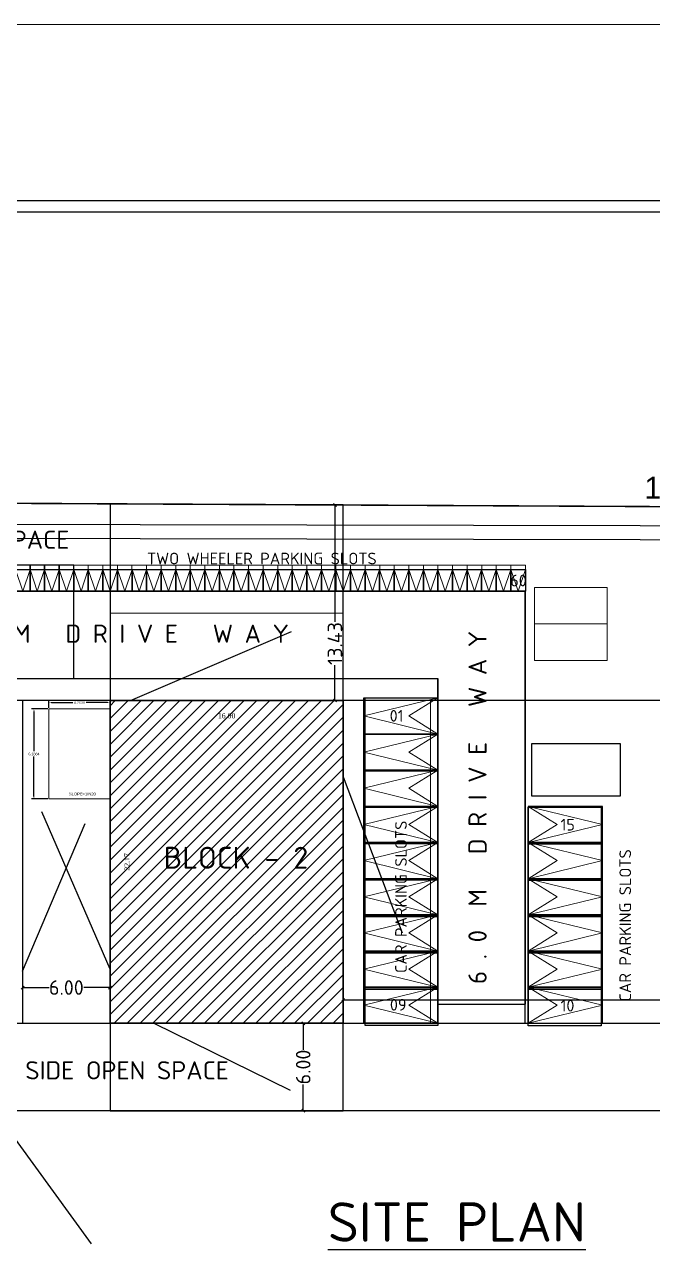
# Model space of a CAD drawing. Header units: metres. Extents: x 33037 to 86814, y -4407 to 25.
# Drawn here: x 86562.9 to 86606, y -4142.7 to -4058.3 of the extents above; entities that cross this region are included whole.
import ezdxf

# ---------------------------------------------------------------- set-up
doc = ezdxf.new("R2010")
doc.units = ezdxf.units.M
doc.header["$MEASUREMENT"] = 0
for name, color, linetype in [('ANGULAR_PARKING_SLOT_1', 6, 'Continuous'), ('AS_AT_SITE', 6, 'Continuous'), ('BLK_1_INTERNAL_VEHICULAR_ACCESS', 161, 'Continuous'), ('BLK_1_LVL_0_REAR_SETBACK', 11, 'Continuous'), ('BLK_2_INTERNAL_VEHICULAR_ACCESS', 161, 'Continuous'), ('BLK_2_LVL_0_BLDG_FOOT_PRINT', 1, 'Continuous'), ('BLK_2_LVL_0_FRONT_SETBACK', 2, 'Continuous'), ('BLK_2_LVL_0_REAR_SETBACK', 11, 'Continuous'), ('BLK_2_LVL_0_SIDE_SETBACK1', 171, 'Continuous'), ('BLK_2_LVL_0_SIDE_SETBACK2', 102, 'Continuous'), ('DRIVE_WAY', 255, 'Continuous'), ('Driveway', 8, 'Continuous'), ('FMB_OR_PLR', 70, 'Continuous'), ('PER_AISLE_WIDTH', 5, 'Continuous'), ('PLOT_BOUNDARY', 70, 'Continuous'), ('RWH', 130, 'Continuous'), ('SUPER_IMPOSED', 5, 'Continuous'), ('TWO_WHEELER_DRIVE_WAY', 6, 'Continuous')]:
    doc.layers.add(name, color=color, linetype=linetype)
for name, color, linetype, lineweight in [('b_road_path', 252, 'Continuous', 5), ('BLK_1_FIRE_TENDER_MOVEMENT', 161, 'Continuous', 0), ('BLK_2_DA_RAMP_1', 1, 'Continuous', 0), ('BLK_2_FIRE_TENDER_MOVEMENT', 161, 'Continuous', 0), ('CYCLE_PARKING', 7, 'Continuous', 0), ('DISTANCE_BLK', 238, 'Continuous', 0), ('LOCATION_PLAN', 7, 'Continuous', 0), ('VISITOR_PARKING', 201, 'Continuous', 0)]:
    doc.layers.add(name, color=color, linetype=linetype, lineweight=lineweight)
doc.layers.add('DA_PARKING', color=1, linetype='Continuous', plot=False)
doc.layers.add('TWO_WHEELER_PARKING', color=2, linetype='Continuous', plot=False)
doc.styles.add('ARIAL', font='arial.ttf')
doc.styles.add('ISO Proportional', font='isocpeur.ttf')
doc.styles.add('ROMANS', font='times.ttf')
doc.styles.get("Standard").update_dxf_attribs({"font": 'arial.ttf'})
doc.dimstyles.new('boun', dxfattribs={"dimtxt": 0.35, "dimasz": 7, "dimexe": 0.18, "dimexo": 0.0625, "dimgap": 0.09, "dimtad": 0, "dimzin": 1, "dimdsep": 46, "dimtxsty": 'ARIAL', "dimblk": 'OBLIQUE', "dimcen": 0, "dimse1": 1, "dimse2": 1, "dimsd1": 1, "dimsd2": 1, "dimclrt": 256, "dimadec": 0, "dimazin": 0, "dimtfac": 1, "dimtofl": 0, "dimtmove": 2, "dimatfit": 3, "dimfxl": 0, "dimtolj": 1, "dimtzin": 0, "dimarcsym": 0})
doc.dimstyles.new('inner', dxfattribs={"dimtxt": 0.35, "dimasz": 7, "dimexe": 0.18, "dimexo": 0.0625, "dimgap": 0.09, "dimtad": 0, "dimzin": 1, "dimdsep": 46, "dimtxsty": 'ROMANS', "dimblk": 'OBLIQUE', "dimcen": 0, "dimse1": 1, "dimse2": 1, "dimsd1": 1, "dimsd2": 1, "dimclrt": 256, "dimadec": 0, "dimazin": 0, "dimtfac": 1, "dimtofl": 0, "dimtmove": 2, "dimatfit": 3, "dimfxl": 0, "dimtolj": 1, "dimtzin": 0, "dimarcsym": 0})
doc.dimstyles.new('SITE TO BOUND', dxfattribs={"dimtxt": 1, "dimasz": 0.2, "dimexe": 0.18, "dimexo": 0.0625, "dimgap": 0.09, "dimtad": 0, "dimtoh": 1, "dimzin": 0, "dimdsep": 46, "dimtxsty": 'ISO Proportional', "dimblk": 'OBLIQUE', "dimcen": 0.09, "dimclrd": 5, "dimclre": 2, "dimclrt": 7, "dimadec": 0, "dimazin": 0, "dimtfac": 1, "dimtofl": 0, "dimtmove": 2, "dimatfit": 3, "dimldrblk": 'OBLIQUE', "dimfxl": 0, "dimtolj": 1, "dimtzin": 0, "dimarcsym": 0})
doc.dimstyles.get("Standard").update_dxf_attribs({"dimtxt": 0.18, "dimasz": 0.18, "dimexe": 0.18, "dimexo": 0.0625, "dimgap": 0.09, "dimtad": 0, "dimtih": 1, "dimtoh": 1, "dimdec": 4, "dimzin": 0, "dimdsep": 46, "dimtxsty": 'Standard', "dimcen": 0.09, "dimadec": 0, "dimazin": 0, "dimtfac": 1, "dimtdec": 4, "dimtofl": 0, "dimtmove": 0, "dimatfit": 3, "dimfxl": 0, "dimtolj": 1, "dimtzin": 0, "dimarcsym": 0})

# ---------------------------------------------------------------- blocks, each defined once
blk = doc.blocks.new('*D1458')
at = {"insert": (86576.767, -4105.735), "char_height": 0.35, "attachment_point": 5, "style": 'ROMANS'}
blk.add_mtext('\\A1;16.00', dxfattribs=at)
blk = doc.blocks.new('_Oblique')
at = {"color": 0, "linetype": 'ByBlock', "lineweight": -2}
blk.add_line((-0.5, -0.5), (0.5, 0.5), dxfattribs=at)
blk = doc.blocks.new('*D1459')
at = {"insert": (86569.928, -4115.771), "char_height": 0.35, "attachment_point": 5, "rotation": 90, "style": 'ROMANS'}
blk.add_mtext('\\A1;22.17', dxfattribs=at)
blk = doc.blocks.new('car')
blk.add_lwpolyline([(-1.219, -4.997), (1.219, -4.997), (1.219, 0), (-1.219, 0)], close=True)
at = {"layer": 'b_road_path'}
blk.add_lwpolyline([(1.219, -4.997), (0, -3.046), (-1.219, -4.997), (0, 0)], close=True, dxfattribs=at)
blk = doc.blocks.new('TW Parking')
blk.add_lwpolyline([(86223.79, -4437.182), (86223.79, -4435.682), (86224.79, -4435.682), (86224.79, -4437.182), (86223.79, -4437.182)])
at = {"layer": 'b_road_path'}
blk.add_lwpolyline([(86223.79, -4437.182), (86224.29, -4435.682), (86224.79, -4437.182)], dxfattribs=at)
blk = doc.blocks.new('*D1460')
at = {"color": 2, "lineweight": -2}
for p, q in [((86562.767, -4124.385), (86562.767, -4124.579)), ((86568.767, -4124.385), (86568.767, -4124.579))]:
    blk.add_line(p, q, dxfattribs=at)
at = {"color": 5, "lineweight": -2}
for p, q in [((86562.767, -4124.399), (86564.577, -4124.399)), ((86568.767, -4124.399), (86566.957, -4124.399))]:
    blk.add_line(p, q, dxfattribs=at)
at = {"color": 5, "lineweight": -2, "xscale": 0.2, "yscale": 0.2, "zscale": 0.2, "rotation": 180}
blk.add_blockref('_Oblique', (86562.767, -4124.399), dxfattribs=at)
at = {"color": 5, "lineweight": -2, "xscale": 0.2, "yscale": 0.2, "zscale": 0.2}
blk.add_blockref('_Oblique', (86568.767, -4124.399), dxfattribs=at)
at = {"color": 7, "insert": (86565.767, -4124.399), "char_height": 1, "attachment_point": 5, "style": 'ISO Proportional'}
blk.add_mtext('\\A1;6.00', dxfattribs=at)
blk = doc.blocks.new('*D1461')
at = {"color": 2, "lineweight": -2}
for p, q in [((86582.343, -4126.856), (86581.843, -4126.856)), ((86582.343, -4132.856), (86581.843, -4132.856))]:
    blk.add_line(p, q, dxfattribs=at)
at = {"color": 5, "lineweight": -2}
for p, q in [((86582.023, -4126.856), (86582.023, -4128.666)), ((86582.023, -4132.856), (86582.023, -4131.046))]:
    blk.add_line(p, q, dxfattribs=at)
at = {"color": 5, "lineweight": -2, "xscale": 0.2, "yscale": 0.2, "zscale": 0.2}
for p, rotation in [((86582.023, -4126.856), 90), ((86582.023, -4132.856), 270)]:
    blk.add_blockref('_Oblique', p, dxfattribs=dict(at, rotation=rotation))
at = {"color": 7, "insert": (86582.023, -4129.856), "char_height": 1, "attachment_point": 5, "rotation": 90, "style": 'ISO Proportional'}
blk.add_mtext('\\A1;6.00', dxfattribs=at)
blk = doc.blocks.new('*D1301')
at = {"color": 2, "lineweight": -2}
for p, q in [((86584.705, -4091.26), (86584.021, -4091.26)), ((86584.705, -4104.686), (86584.021, -4104.686))]:
    blk.add_line(p, q, dxfattribs=at)
at = {"color": 5, "lineweight": -2}
for p, q in [((86584.201, -4091.26), (86584.201, -4099.288)), ((86584.201, -4104.686), (86584.201, -4102.268))]:
    blk.add_line(p, q, dxfattribs=at)
at = {"color": 5, "lineweight": -2, "xscale": 0.2, "yscale": 0.2, "zscale": 0.2}
for p, rotation in [((86584.201, -4091.26), 90), ((86584.201, -4104.686), 270)]:
    blk.add_blockref('_Oblique', p, dxfattribs=dict(at, rotation=rotation))
at = {"color": 7, "insert": (86584.201, -4100.778), "char_height": 1, "attachment_point": 5, "rotation": 90, "style": 'ISO Proportional'}
blk.add_mtext('\\A1;13.43', dxfattribs=at)
blk = doc.blocks.new('*D1302')
at = {"insert": (86654.727, -4134.197), "char_height": 1.5, "attachment_point": 5, "style": 'ARIAL'}
blk.add_mtext('\\A1;187.80', dxfattribs=at)
blk = doc.blocks.new('*D1306')
at = {"insert": (86608.635, -4090.094), "char_height": 1.5, "attachment_point": 5, "rotation": 359.70738, "style": 'ARIAL'}
blk.add_mtext('\\A1;126.80', dxfattribs=at)
blk = doc.blocks.new('*D1309')
at = {"color": 2, "lineweight": -2}
for p, q in [((86584.767, -4126.242), (86584.767, -4125.062)), ((86749.166, -4126.242), (86749.166, -4125.062))]:
    blk.add_line(p, q, dxfattribs=at)
at = {"color": 5, "lineweight": -2}
for p, q in [((86584.767, -4125.242), (86665.076, -4125.242)), ((86749.166, -4125.242), (86668.856, -4125.242))]:
    blk.add_line(p, q, dxfattribs=at)
at = {"color": 5, "lineweight": -2, "xscale": 0.2, "yscale": 0.2, "zscale": 0.2, "rotation": 180}
blk.add_blockref('_Oblique', (86584.767, -4125.242), dxfattribs=at)
at = {"color": 5, "lineweight": -2, "xscale": 0.2, "yscale": 0.2, "zscale": 0.2}
blk.add_blockref('_Oblique', (86749.166, -4125.242), dxfattribs=at)
at = {"color": 7, "insert": (86666.966, -4125.242), "char_height": 1, "attachment_point": 5, "style": 'ISO Proportional'}
blk.add_mtext('\\A1;164.40', dxfattribs=at)
blk = doc.blocks.new('*D1490')
at = {"layer": 'BLK_2_DA_RAMP_1', "color": 0, "lineweight": -2}
for p, q in [((86564.567, -4105.197), (86564.567, -4104.645)), ((86568.767, -4105.197), (86568.767, -4104.645)), ((86564.747, -4104.825), (86566.2, -4104.825)), ((86568.587, -4104.825), (86567.134, -4104.825))]:
    blk.add_line(p, q, dxfattribs=at)
at = {"layer": 'BLK_2_DA_RAMP_1', "color": 0}
for points in [[(86564.747, -4104.795), (86564.747, -4104.855), (86564.567, -4104.825)], [(86568.587, -4104.795), (86568.587, -4104.855), (86568.767, -4104.825)]]:
    blk.add_solid(points, dxfattribs=at)
at = {"layer": 'BLK_2_DA_RAMP_1', "color": 0, "insert": (86566.667, -4104.825), "char_height": 0.18, "attachment_point": 5}
blk.add_mtext('\\A1;4.2000', dxfattribs=at)
blk = doc.blocks.new('*D1493')
at = {"layer": 'BLK_2_DA_RAMP_1', "color": 0, "lineweight": -2}
for p, q in [((86564.505, -4105.26), (86563.363, -4105.26)), ((86563.543, -4105.44), (86563.543, -4108.172)), ((86563.543, -4111.268), (86563.543, -4108.536)), ((86564.505, -4111.448), (86563.363, -4111.448))]:
    blk.add_line(p, q, dxfattribs=at)
at = {"layer": 'BLK_2_DA_RAMP_1', "color": 0}
for points in [[(86563.513, -4105.44), (86563.573, -4105.44), (86563.543, -4105.26)], [(86563.513, -4111.268), (86563.573, -4111.268), (86563.543, -4111.448)]]:
    blk.add_solid(points, dxfattribs=at)
at = {"layer": 'BLK_2_DA_RAMP_1', "color": 0, "insert": (86563.543, -4108.354), "char_height": 0.18, "attachment_point": 5}
blk.add_mtext('\\A1;6.1884', dxfattribs=at)

msp = doc.modelspace()

# ---------------------------------------------------------------- hatches: boundary and pattern name
h = msp.add_hatch()
h.set_pattern_fill('ANSI31', color=256, scale=5)
h.set_pattern_definition([(45, (694.54414, 541.00556), (-0.4419417382, 0.4419417382), [])])
h.paths.add_polyline_path([(86584.7672, -4104.68607), (86568.7672, -4104.68607), (86568.7672, -4126.85607), (86584.7672, -4126.85607)])
h.paths.add_polyline_path([(86574.79586, -4106.79479), (86578.61814, -4106.79479), (86578.61814, -4104.65961), (86574.79586, -4104.65961)], flags=9)
h.paths.add_polyline_path([(86570.98748, -4117.66526), (86570.98748, -4113.84298), (86568.8523, -4113.84298), (86568.8523, -4117.66526)], flags=24)
h.paths.add_polyline_path([(86572.06877, -4116.60998), (86582.41934, -4116.60998), (86582.41934, -4114.35828), (86572.06877, -4114.35828)], flags=24)

# ---------------------------------------------------------------- linework, layer by layer
for p, q in [((86591.2672, -4126.85607), (86597.2672, -4126.85607)), ((86560.82726, -4132.85607), (86567.46064, -4142.01051))]:
    msp.add_line(p, q)
for points in [[(86491.95709, -4070.35598), (86805.07732, -4070.35598), (86805.14908, -4220.96068), (86491.95709, -4220.96068)], [(86492.7198, -4071.11869), (86804.31461, -4071.11869), (86804.38637, -4220.19798), (86492.7198, -4220.19798)], [(86568.7672, -4104.68607), (86584.7672, -4104.68607), (86584.7672, -4126.85607), (86568.7672, -4126.85607)]]:
    msp.add_lwpolyline(points, close=True)
at = {"const_width": 0.1}
for points in [[(86535.11379, -4132.96273), (86521.84278, -4091.85691), (86545.22913, -4091.05768), (86545.22913, -4091.05768), (86672.02747, -4091.70528), (86672.02747, -4091.70528), (86672.02747, -4091.70528), (86672.02747, -4091.70528), (86672.02747, -4091.70528), (86672.02747, -4091.70528), (86751.87008, -4096.72106), (86748.62726, -4132.85607)], [(86535.11379, -4132.96273), (86560.82726, -4132.85607), (86748.62726, -4132.85607)]]:
    msp.add_lwpolyline(points, dxfattribs=at)
for points in [[(86582.08673, -4098.22553, 0, 0, 0), (86584.2593, -4098.22553, 0.17145, 0, 0), (86584.6022, -4098.22553, 0, 0, 0)], [(86590.11847, -4102.15004, 0, 0, 0), (86587.9459, -4102.15004, 0.17145, 0, 0), (86587.603, -4102.15004, 0, 0, 0)], [(86596.10495, -4102.0476, 0, 0, 0), (86596.10495, -4104.22017, 0.17145, 0, 0), (86596.10495, -4104.56307, 0, 0, 0)], [(86592.18044, -4110.07934, 0, 0, 0), (86592.18044, -4107.90677, 0.17145, 0, 0), (86592.18044, -4107.56387, 0, 0, 0)], [(86596.10495, -4116.65154, 0, 0, 0), (86596.10495, -4118.82411, 0.17145, 0, 0), (86596.10495, -4119.16701, 0, 0, 0)], [(86592.18044, -4124.68328, 0, 0, 0), (86592.18044, -4122.51071, 0.17145, 0, 0), (86592.18044, -4122.16781, 0, 0, 0)]]:
    msp.add_lwpolyline(points, format="xyseb")
at = {"layer": 'ANGULAR_PARKING_SLOT_1', "linetype": 'Continuous'}
for points in [[(86586.2672, -4107.0083), (86586.2672, -4104.5083), (86591.2672, -4104.5083), (86591.2672, -4107.0083)], [(86586.2672, -4109.5083), (86586.2672, -4107.0083), (86591.2672, -4107.0083), (86591.2672, -4109.5083)], [(86586.2672, -4112.0083), (86586.2672, -4109.5083), (86591.2672, -4109.5083), (86591.2672, -4112.0083)], [(86586.2672, -4114.5083), (86586.2672, -4112.0083), (86591.2672, -4112.0083), (86591.2672, -4114.5083)], [(86597.47265, -4114.52107), (86597.47265, -4112.02107), (86602.47265, -4112.02107), (86602.47265, -4114.52107)], [(86586.2672, -4117.0083), (86586.2672, -4114.5083), (86591.2672, -4114.5083), (86591.2672, -4117.0083)], [(86597.47265, -4117.02107), (86597.47265, -4114.52107), (86602.47265, -4114.52107), (86602.47265, -4117.02107)], [(86586.2672, -4119.5083), (86586.2672, -4117.0083), (86591.2672, -4117.0083), (86591.2672, -4119.5083)], [(86597.47265, -4119.52107), (86597.47265, -4117.02107), (86602.47265, -4117.02107), (86602.47265, -4119.52107)], [(86586.2672, -4122.0083), (86586.2672, -4119.5083), (86591.2672, -4119.5083), (86591.2672, -4122.0083)], [(86597.47265, -4122.02107), (86597.47265, -4119.52107), (86602.47265, -4119.52107), (86602.47265, -4122.02107)], [(86586.2672, -4124.5083), (86586.2672, -4122.0083), (86591.2672, -4122.0083), (86591.2672, -4124.5083)], [(86597.47265, -4124.52107), (86597.47265, -4122.02107), (86602.47265, -4122.02107), (86602.47265, -4124.52107)], [(86586.2672, -4127.0083), (86586.2672, -4124.5083), (86591.2672, -4124.5083), (86591.2672, -4127.0083)], [(86597.47265, -4127.02107), (86597.47265, -4124.52107), (86602.47265, -4124.52107), (86602.47265, -4127.02107)]]:
    msp.add_lwpolyline(points, close=True, dxfattribs=at)
at = {"layer": 'AS_AT_SITE'}
msp.add_lwpolyline([(86521.84278, -4091.85691), (86545.22913, -4091.05768), (86672.02747, -4091.70528), (86751.87008, -4096.72106), (86748.62726, -4132.85607), (86560.82726, -4132.85607), (86535.11379, -4132.96273)], close=True, dxfattribs=at)
at = {"layer": 'BLK_1_FIRE_TENDER_MOVEMENT'}
msp.add_lwpolyline([(86568.7672, -4104.68607), (86562.7672, -4104.68607), (86562.7672, -4126.85607), (86568.7672, -4126.85607)], close=True, dxfattribs=at)
at = {"layer": 'BLK_1_INTERNAL_VEHICULAR_ACCESS'}
msp.add_lwpolyline([(86562.7672, -4123.27199), (86567.04773, -4113.12242)], dxfattribs=at)
at = {"layer": 'BLK_1_LVL_0_REAR_SETBACK'}
msp.add_lwpolyline([(86751.15529, -4104.68607), (86562.7672, -4104.68607), (86562.7672, -4126.85607), (86749.16571, -4126.85607)], close=True, dxfattribs=at)
at = {"layer": 'BLK_2_DA_RAMP_1'}
msp.add_lwpolyline([(86568.7672, -4111.44825), (86564.5672, -4111.44825), (86564.5672, -4105.25984), (86568.7672, -4105.25984)], close=True, dxfattribs=at)
at = {"layer": 'BLK_2_FIRE_TENDER_MOVEMENT'}
for points in [[(86584.7672, -4098.68607), (86568.7672, -4098.68607), (86568.7672, -4104.68607), (86584.7672, -4104.68607)], [(86568.7672, -4104.68607), (86562.7672, -4104.68607), (86562.7672, -4126.85607), (86568.7672, -4126.85607)], [(86590.7672, -4104.68607), (86584.7672, -4104.68607), (86584.7672, -4126.85607), (86590.7672, -4126.85607)], [(86584.7672, -4126.85607), (86568.7672, -4126.85607), (86568.7672, -4132.85607), (86584.7672, -4132.85607)]]:
    msp.add_lwpolyline(points, close=True, dxfattribs=at)
at = {"layer": 'BLK_2_INTERNAL_VEHICULAR_ACCESS'}
for points in [[(86570.17948, -4104.68607), (86581.227, -4099.95221)], [(86584.7672, -4109.93591), (86588.80534, -4120.63333)], [(86568.7672, -4123.12718), (86564.08695, -4112.33203)], [(86571.78099, -4126.85607), (86581.11698, -4131.45265)]]:
    msp.add_lwpolyline(points, dxfattribs=at)
at = {"layer": 'BLK_2_LVL_0_BLDG_FOOT_PRINT'}
msp.add_lwpolyline([(86584.7672, -4126.85607), (86584.7672, -4104.68607), (86568.7672, -4104.68607), (86568.7672, -4126.85607)], close=True, dxfattribs=at)
at = {"layer": 'BLK_2_LVL_0_FRONT_SETBACK'}
msp.add_lwpolyline([(86568.7672, -4104.68607), (86525.98467, -4104.68607), (86533.14225, -4126.85607), (86568.7672, -4126.85607)], close=True, dxfattribs=at)
at = {"layer": 'BLK_2_LVL_0_REAR_SETBACK'}
msp.add_lwpolyline([(86751.15529, -4104.68607), (86584.7672, -4104.68607), (86584.7672, -4126.85607), (86749.16571, -4126.85607)], close=True, dxfattribs=at)
at = {"layer": 'BLK_2_LVL_0_SIDE_SETBACK1'}
msp.add_lwpolyline([(86584.7672, -4091.25961), (86568.7672, -4091.17789), (86568.7672, -4104.68607), (86584.7672, -4104.68607)], close=True, dxfattribs=at)
at = {"layer": 'BLK_2_LVL_0_SIDE_SETBACK2'}
msp.add_lwpolyline([(86584.7672, -4126.85607), (86568.7672, -4126.85607), (86568.7672, -4132.85607), (86584.7672, -4132.85607)], close=True, dxfattribs=at)
at = {"layer": 'CYCLE_PARKING'}
for points in [[(86567.27188, -4097.18607), (86567.27188, -4095.38607), (86566.27188, -4095.38607), (86566.27188, -4097.18607)], [(86568.27188, -4097.18607), (86568.27188, -4095.38607), (86567.27188, -4095.38607), (86567.27188, -4097.18607)], [(86569.27188, -4097.18607), (86569.27188, -4095.38607), (86568.27188, -4095.38607), (86568.27188, -4097.18607)], [(86570.27188, -4097.18607), (86570.27188, -4095.38607), (86569.27188, -4095.38607), (86569.27188, -4097.18607)], [(86571.27188, -4097.18607), (86571.27188, -4095.38607), (86570.27188, -4095.38607), (86570.27188, -4097.18607)], [(86572.27188, -4097.18607), (86572.27188, -4095.38607), (86571.27188, -4095.38607), (86571.27188, -4097.18607)], [(86573.27188, -4097.18607), (86573.27188, -4095.38607), (86572.27188, -4095.38607), (86572.27188, -4097.18607)], [(86573.27188, -4095.38607), (86573.27188, -4097.18607), (86574.27188, -4097.18607), (86574.27188, -4095.38607)], [(86574.27188, -4095.38607), (86574.27188, -4097.18607), (86575.27188, -4097.18607), (86575.27188, -4095.38607)], [(86575.27188, -4095.38607), (86575.27188, -4097.18607), (86576.27188, -4097.18607), (86576.27188, -4095.38607)], [(86576.27188, -4095.38607), (86576.27188, -4097.18607), (86577.27188, -4097.18607), (86577.27188, -4095.38607)], [(86577.27188, -4095.38607), (86577.27188, -4097.18607), (86578.27188, -4097.18607), (86578.27188, -4095.38607)], [(86578.27188, -4095.38607), (86578.27188, -4097.18607), (86579.27188, -4097.18607), (86579.27188, -4095.38607)], [(86579.27188, -4095.38607), (86579.27188, -4097.18607), (86580.27188, -4097.18607), (86580.27188, -4095.38607)], [(86580.27188, -4095.38607), (86580.27188, -4097.18607), (86581.27188, -4097.18607), (86581.27188, -4095.38607)], [(86581.27188, -4095.38607), (86581.27188, -4097.18607), (86582.27188, -4097.18607), (86582.27188, -4095.38607)], [(86582.27188, -4095.38607), (86582.27188, -4097.18607), (86583.27188, -4097.18607), (86583.27188, -4095.38607)], [(86583.27188, -4095.38607), (86583.27188, -4097.18607), (86584.27188, -4097.18607), (86584.27188, -4095.38607)], [(86584.27188, -4095.38607), (86584.27188, -4097.18607), (86585.27188, -4097.18607), (86585.27188, -4095.38607)], [(86585.27188, -4095.38607), (86585.27188, -4097.18607), (86586.27188, -4097.18607), (86586.27188, -4095.38607)], [(86586.27188, -4095.38607), (86586.27188, -4097.18607), (86587.27188, -4097.18607), (86587.27188, -4095.38607)], [(86587.27188, -4095.38607), (86587.27188, -4097.18607), (86588.27188, -4097.18607), (86588.27188, -4095.38607)], [(86588.27188, -4095.38607), (86588.27188, -4097.18607), (86589.27188, -4097.18607), (86589.27188, -4095.38607)], [(86589.27188, -4095.38607), (86589.27188, -4097.18607), (86590.27188, -4097.18607), (86590.27188, -4095.38607)], [(86590.27188, -4095.38607), (86590.27188, -4097.18607), (86591.27188, -4097.18607), (86591.27188, -4095.38607)], [(86591.27188, -4095.38607), (86591.27188, -4097.18607), (86592.27188, -4097.18607), (86592.27188, -4095.38607)], [(86592.27188, -4095.38607), (86592.27188, -4097.18607), (86593.27188, -4097.18607), (86593.27188, -4095.38607)], [(86593.27188, -4095.38607), (86593.27188, -4097.18607), (86594.27188, -4097.18607), (86594.27188, -4095.38607)], [(86594.27188, -4095.38607), (86594.27188, -4097.18607), (86595.27188, -4097.18607), (86595.27188, -4095.38607)], [(86595.27188, -4095.38607), (86595.27188, -4097.18607), (86596.27188, -4097.18607), (86596.27188, -4095.38607)], [(86596.27188, -4095.38607), (86596.27188, -4097.18607), (86597.27188, -4097.18607), (86597.27188, -4095.38607)]]:
    msp.add_lwpolyline(points, close=True, dxfattribs=at)
at = {"layer": 'DA_PARKING', "linetype": 'Continuous'}
msp.add_lwpolyline([(86597.7219, -4111.26287), (86597.7219, -4107.63287), (86603.77856, -4107.63287), (86603.77856, -4111.26287)], close=True, dxfattribs=at)
at = {"layer": 'DISTANCE_BLK', "color": 238, "ltscale": 400}
msp.add_lwpolyline([(86584.7672, -4126.85607), (86584.7672, -4104.68607), (86568.7672, -4104.68607), (86568.7672, -4126.85607)], close=True, dxfattribs=at)
at = {"layer": 'DRIVE_WAY'}
msp.add_lwpolyline([(86527.45292, -4097.18607), (86527.45292, -4103.18607), (86591.27188, -4103.18607), (86591.27188, -4125.52904), (86597.27188, -4125.52904), (86597.27188, -4097.18607)], close=True, dxfattribs=at)
at = {"layer": 'Driveway', "color": 255}
for p, q in [((86524.12545, -4097.18607), (86597.2672, -4097.18607)), ((86597.2672, -4126.85607), (86597.2672, -4097.18607)), ((86526.18848, -4103.18607), (86591.2672, -4103.18607)), ((86591.2672, -4126.85607), (86591.2672, -4103.18607))]:
    msp.add_line(p, q, dxfattribs=at)
at = {"layer": 'FMB_OR_PLR'}
msp.add_lwpolyline([(86521.84278, -4091.85691), (86545.22913, -4091.05768), (86672.02747, -4091.70528), (86751.80244, -4097.43825), (86748.62726, -4132.85607), (86560.82726, -4132.85607), (86535.11379, -4132.96273)], close=True, dxfattribs=at)
at = {"layer": 'LOCATION_PLAN'}
msp.add_lwpolyline([(86482.86849, -4058.26657), (86813.75348, -4058.26657), (86813.75348, -4230.77853), (86482.86849, -4230.77853)], close=True, dxfattribs=at)
at = {"layer": 'PER_AISLE_WIDTH'}
msp.add_lwpolyline([(86527.45292, -4097.18607), (86527.45292, -4103.18607), (86591.27188, -4103.18607), (86591.27188, -4125.52904), (86597.27188, -4125.52904), (86597.27188, -4097.18607)], close=True, dxfattribs=at)
at = {"layer": 'PLOT_BOUNDARY'}
msp.add_lwpolyline([(86521.84278, -4091.85691), (86545.22913, -4091.05768), (86672.02747, -4091.70528), (86751.87008, -4096.72106), (86748.62726, -4132.85607), (86560.82726, -4132.85607), (86535.11379, -4132.96273)], close=True, dxfattribs=at)
at = {"layer": 'RWH', "ltscale": 400}
msp.add_lwpolyline([(86525.03909, -4092.50196), (86673.80343, -4092.79766), (86673.79404, -4093.79762), (86525.02969, -4093.50192)], close=True, dxfattribs=at)
at = {"layer": 'SUPER_IMPOSED'}
msp.add_lwpolyline([(86521.84278, -4091.85691), (86545.22913, -4091.05768), (86672.02747, -4091.70528), (86751.80244, -4097.43825), (86748.62726, -4132.85607), (86560.82726, -4132.85607), (86535.11379, -4132.96273)], close=True, dxfattribs=at)
at = {"layer": 'TWO_WHEELER_DRIVE_WAY', "color": 6}
msp.add_lwpolyline([(86537.2789, -4103.18607), (86566.2789, -4103.18607), (86566.2789, -4097.18607), (86537.2789, -4097.18607)], close=True, dxfattribs=at)
at = {"layer": 'TWO_WHEELER_PARKING', "linetype": 'Continuous'}
for points in [[(86563.27188, -4097.18607), (86563.27188, -4095.38607), (86562.27188, -4095.38607), (86562.27188, -4097.18607)], [(86564.27188, -4097.18607), (86564.27188, -4095.38607), (86563.27188, -4095.38607), (86563.27188, -4097.18607)], [(86565.27188, -4097.18607), (86565.27188, -4095.38607), (86564.27188, -4095.38607), (86564.27188, -4097.18607)], [(86566.27188, -4097.18607), (86566.27188, -4095.38607), (86565.27188, -4095.38607), (86565.27188, -4097.18607)]]:
    msp.add_lwpolyline(points, close=True, dxfattribs=at)
at = {"layer": 'VISITOR_PARKING'}
for points in [[(86597.88565, -4099.42975), (86597.88565, -4096.92975), (86602.88565, -4096.92975), (86602.88565, -4099.42975)], [(86597.88565, -4101.92975), (86597.88565, -4099.42975), (86602.88565, -4099.42975), (86602.88565, -4101.92975)]]:
    msp.add_lwpolyline(points, close=True, dxfattribs=at)

# ---------------------------------------------------------------- block references
at = {"rotation": 180}
for p in [(172787.06415, -8532.86798), (172788.06396, -8532.86798), (172789.06376, -8532.86798), (172790.06357, -8532.86798), (172791.06337, -8532.86798), (172792.06318, -8532.86798), (172793.06298, -8532.86798), (172794.06279, -8532.86798), (172795.06259, -8532.86798), (172796.0624, -8532.86798), (172797.0622, -8532.86798), (172798.06201, -8532.86798), (172799.06181, -8532.86798), (172800.06162, -8532.86798), (172801.06142, -8532.86798), (172802.06123, -8532.86798), (172803.06103, -8532.86798), (172804.06084, -8532.86798), (172805.06064, -8532.86798), (172806.06045, -8532.86798), (172807.06025, -8532.86798), (172808.06006, -8532.86798), (172809.05986, -8532.86798), (172810.05967, -8532.86798), (172811.05947, -8532.86798), (172812.05928, -8532.86798), (172813.05908, -8532.86798), (172814.05889, -8532.86798), (172815.05869, -8532.86798), (172816.0585, -8532.86798), (172817.0583, -8532.86798), (172818.05811, -8532.86798), (172819.05791, -8532.86798), (172820.05772, -8532.86798), (172821.05752, -8532.86798)]:
    msp.add_blockref('TW Parking', p, dxfattribs=at)
at = {"yscale": 1.018325834272663, "zscale": 1.018325834272663}
for p, xscale, rotation in [((86586.17883, -4105.74984), -1.018325834272663, 90.00000000130478), ((86586.17883, -4108.23292), -1.018325834272663, 90.00000000130478), ((86586.17883, -4110.71601), -1.018325834272663, 90.00000000130478), ((86586.17883, -4113.1991), -1.018325834272663, 90.00000000130478), ((86602.56102, -4113.1991), 1.018325834272663, 269.9999999986951), ((86586.17883, -4115.68218), -1.018325834272663, 90.00000000130478), ((86602.56102, -4115.68218), 1.018325834272663, 269.9999999986951), ((86586.17883, -4118.16527), -1.018325834272663, 90.00000000130478), ((86602.56102, -4118.16527), 1.018325834272663, 269.9999999986951), ((86586.17883, -4120.64835), -1.018325834272663, 90.00000000130478), ((86602.56102, -4120.64835), 1.018325834272663, 269.9999999986951), ((86586.17883, -4123.13144), -1.018325834272663, 90.00000000130478), ((86602.56102, -4123.13144), 1.018325834272663, 269.9999999986951), ((86586.17883, -4125.61452), -1.018325834272663, 90.00000000130478), ((86602.56102, -4125.61452), 1.018325834272663, 269.9999999986951)]:
    msp.add_blockref('car', p, dxfattribs=dict(at, xscale=xscale, rotation=rotation))

# ---------------------------------------------------------------- texts
at = {"style": 'ISO Proportional'}
for s, height, p in [('SIDE OPEN SPACE', 1.25, (86551.99765, -4094.26922)), ('TWO WHEELER PARKING SLOTS', 0.8, (86571.30028, -4095.3351)), ('60', 0.8, (86596.23753, -4096.84603)), ('6 . 0  M   D R I V E   W A Y ', 1.25, (86556.78479, -4100.72241)), ('01', 0.8, (86587.956, -4106.13954)), ('15', 0.8, (86599.68537, -4113.61381)), ('BLOCK - 2', 1.5, (86572.44405, -4116.23356)), ('09', 0.8, (86587.97422, -4125.98323)), ('10', 0.8, (86599.68537, -4126.04421)), ('SIDE OPEN SPACE', 1.25, (86562.94404, -4130.70906)), ('%%USITE PLAN', 2.7, (86583.71352, -4141.85031))]:
    msp.add_text(s, height=height, dxfattribs=at).set_placement(p)
for s, height, p in [('6 . 0  M   D R I V E   W A Y ', 1.25, (86594.61049, -4124.16183)), ('CAR PARKING SLOTS', 0.8, (86589.13368, -4123.3976)), ('CAR PARKING SLOTS', 0.8, (86604.52408, -4125.35993))]:
    msp.add_text(s, height=height, rotation=90, dxfattribs=at).set_placement(p)
at = {"layer": 'BLK_2_DA_RAMP_1', "insert": (86566.86713, -4111.00792), "char_height": 0.2, "width": 2.4, "attachment_point": 2}
msp.add_mtext('SLOPE=1IN20', dxfattribs=at)

# ---------------------------------------------------------------- dimensions: what is measured, and where the dimension line sits
dim = msp.add_aligned_dim(p1=(86672.02747, -4091.70528), p2=(86545.22913, -4091.05768), distance=-1.28772, dimstyle='boun', override={"dimtxt": 1.5})
dim.commit()
dim.dimension.update_dxf_attribs({"geometry": '*D1306', "text_midpoint": (86608.63488, -4090.09377)})
dim = msp.add_linear_dim(base=(86584.20095, -4091.25961), p1=(86584.7672, -4104.68607), p2=(86584.7672, -4091.25961), angle=90, dimstyle='SITE TO BOUND')
dim.commit()
dim.dimension.update_dxf_attribs({"geometry": '*D1301', "text_midpoint": (86584.20095, -4100.77811), "dimtype": 161})
for p1, p2, distance, dimstyle, picture, middle in [((86568.7672, -4104.68607), (86584.7672, -4104.68607), -1.04942, 'inner', '*D1458', (86576.7672, -4105.73549)), ((86568.7672, -4104.68607), (86568.7672, -4126.85607), 1.16098, 'inner', '*D1459', (86569.92818, -4115.77107)), ((86562.7672, -4124.32272), (86568.7672, -4124.32272), -0.07645, 'SITE TO BOUND', '*D1460', (86565.7672, -4124.39917)), ((86584.7672, -4126.85607), (86749.16571, -4126.85607), 1.61414, 'SITE TO BOUND', '*D1309', (86666.96646, -4125.24193)), ((86582.40551, -4126.85607), (86582.40551, -4132.85607), -0.38241, 'SITE TO BOUND', '*D1461', (86582.0231, -4129.85607))]:
    dim = msp.add_aligned_dim(p1=p1, p2=p2, distance=distance, dimstyle=dimstyle)
    dim.commit()
    dim.dimension.update_dxf_attribs({"geometry": picture, "text_midpoint": middle})
dim = msp.add_linear_dim(base=(86748.62726, -4133.4313), p1=(86560.82726, -4132.85607), p2=(86748.62726, -4132.85607), angle=0, dimstyle='boun', override={"dimtxt": 1.5})
dim.commit()
dim.dimension.update_dxf_attribs({"geometry": '*D1302', "text_midpoint": (86654.72726, -4134.19716), "dimtype": 161})
at = {"layer": 'BLK_2_DA_RAMP_1', "color": 2}
dim = msp.add_linear_dim(base=(86568.7672, -4104.82505), p1=(86564.5672, -4105.25984), p2=(86568.7672, -4105.25984), angle=180, dimstyle='Standard', override={"dimscale": 1}, dxfattribs=at)
dim.commit()
dim.dimension.update_dxf_attribs({"geometry": '*D1490', "text_midpoint": (86566.6672, -4104.82505)})
at = {"layer": 'BLK_2_DA_RAMP_1'}
dim = msp.add_aligned_dim(p1=(86564.5672, -4105.25984), p2=(86564.5672, -4111.44825), distance=-1.02459, dimstyle='Standard', dxfattribs=at)
dim.commit()
dim.dimension.update_dxf_attribs({"geometry": '*D1493', "text_midpoint": (86563.54261, -4108.35404)})

doc.saveas('drawing.dxf')
